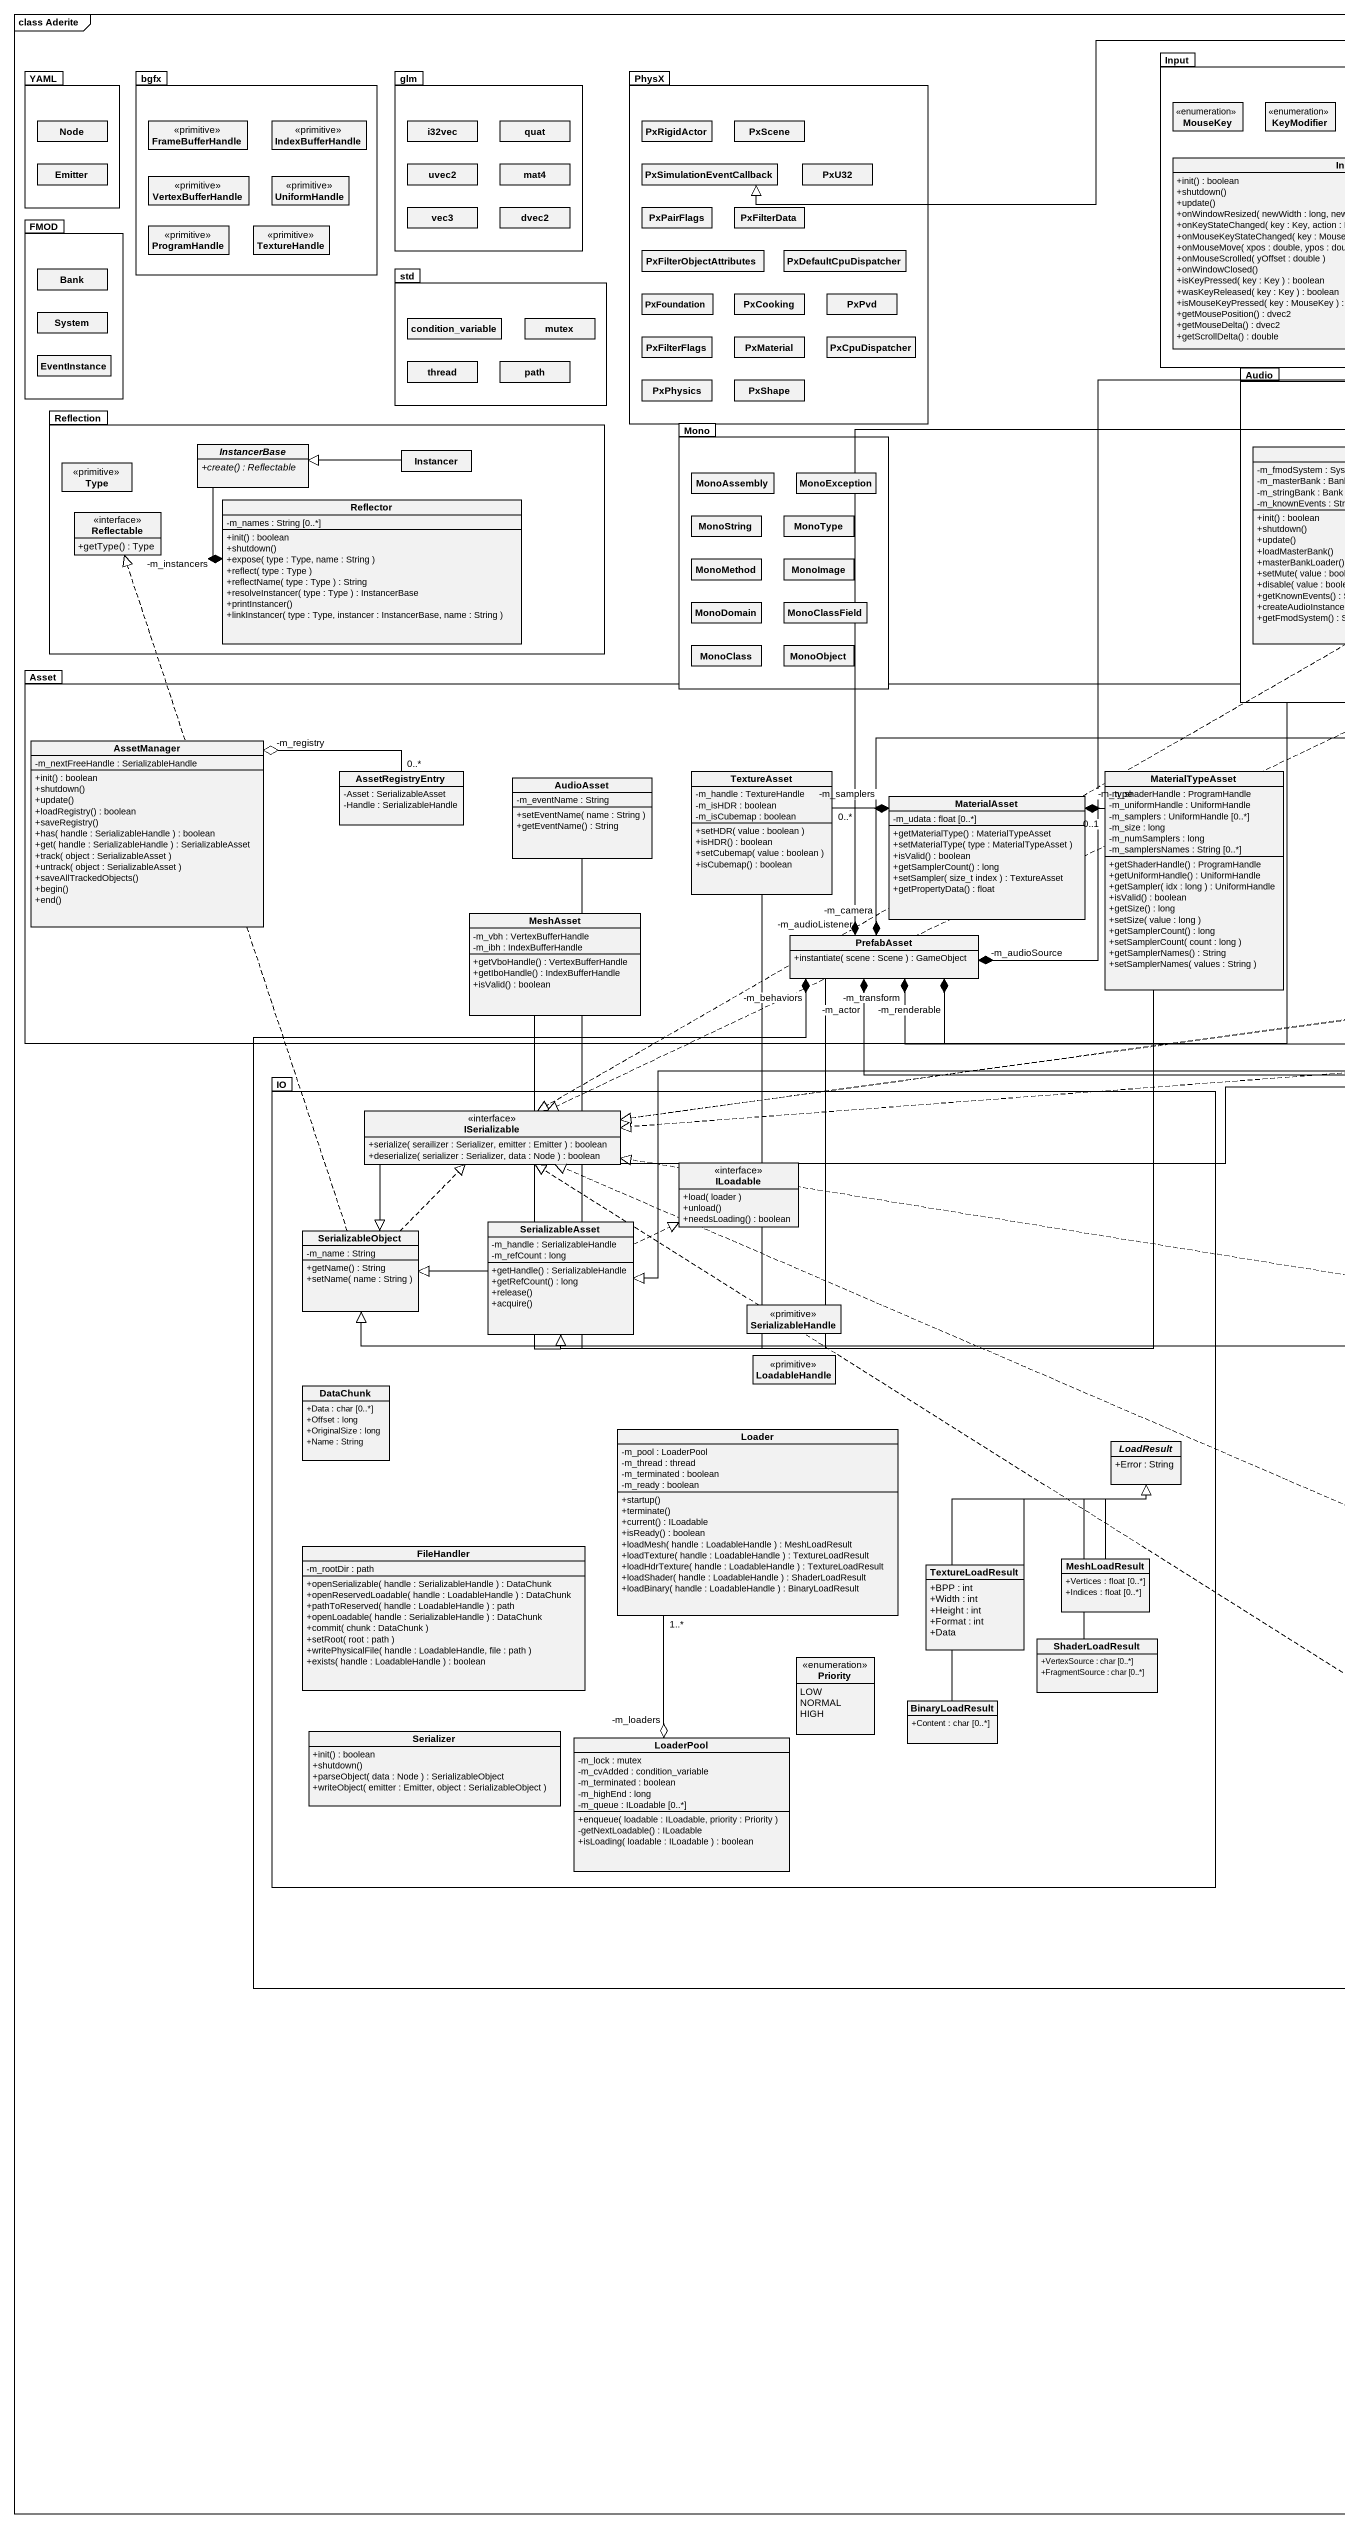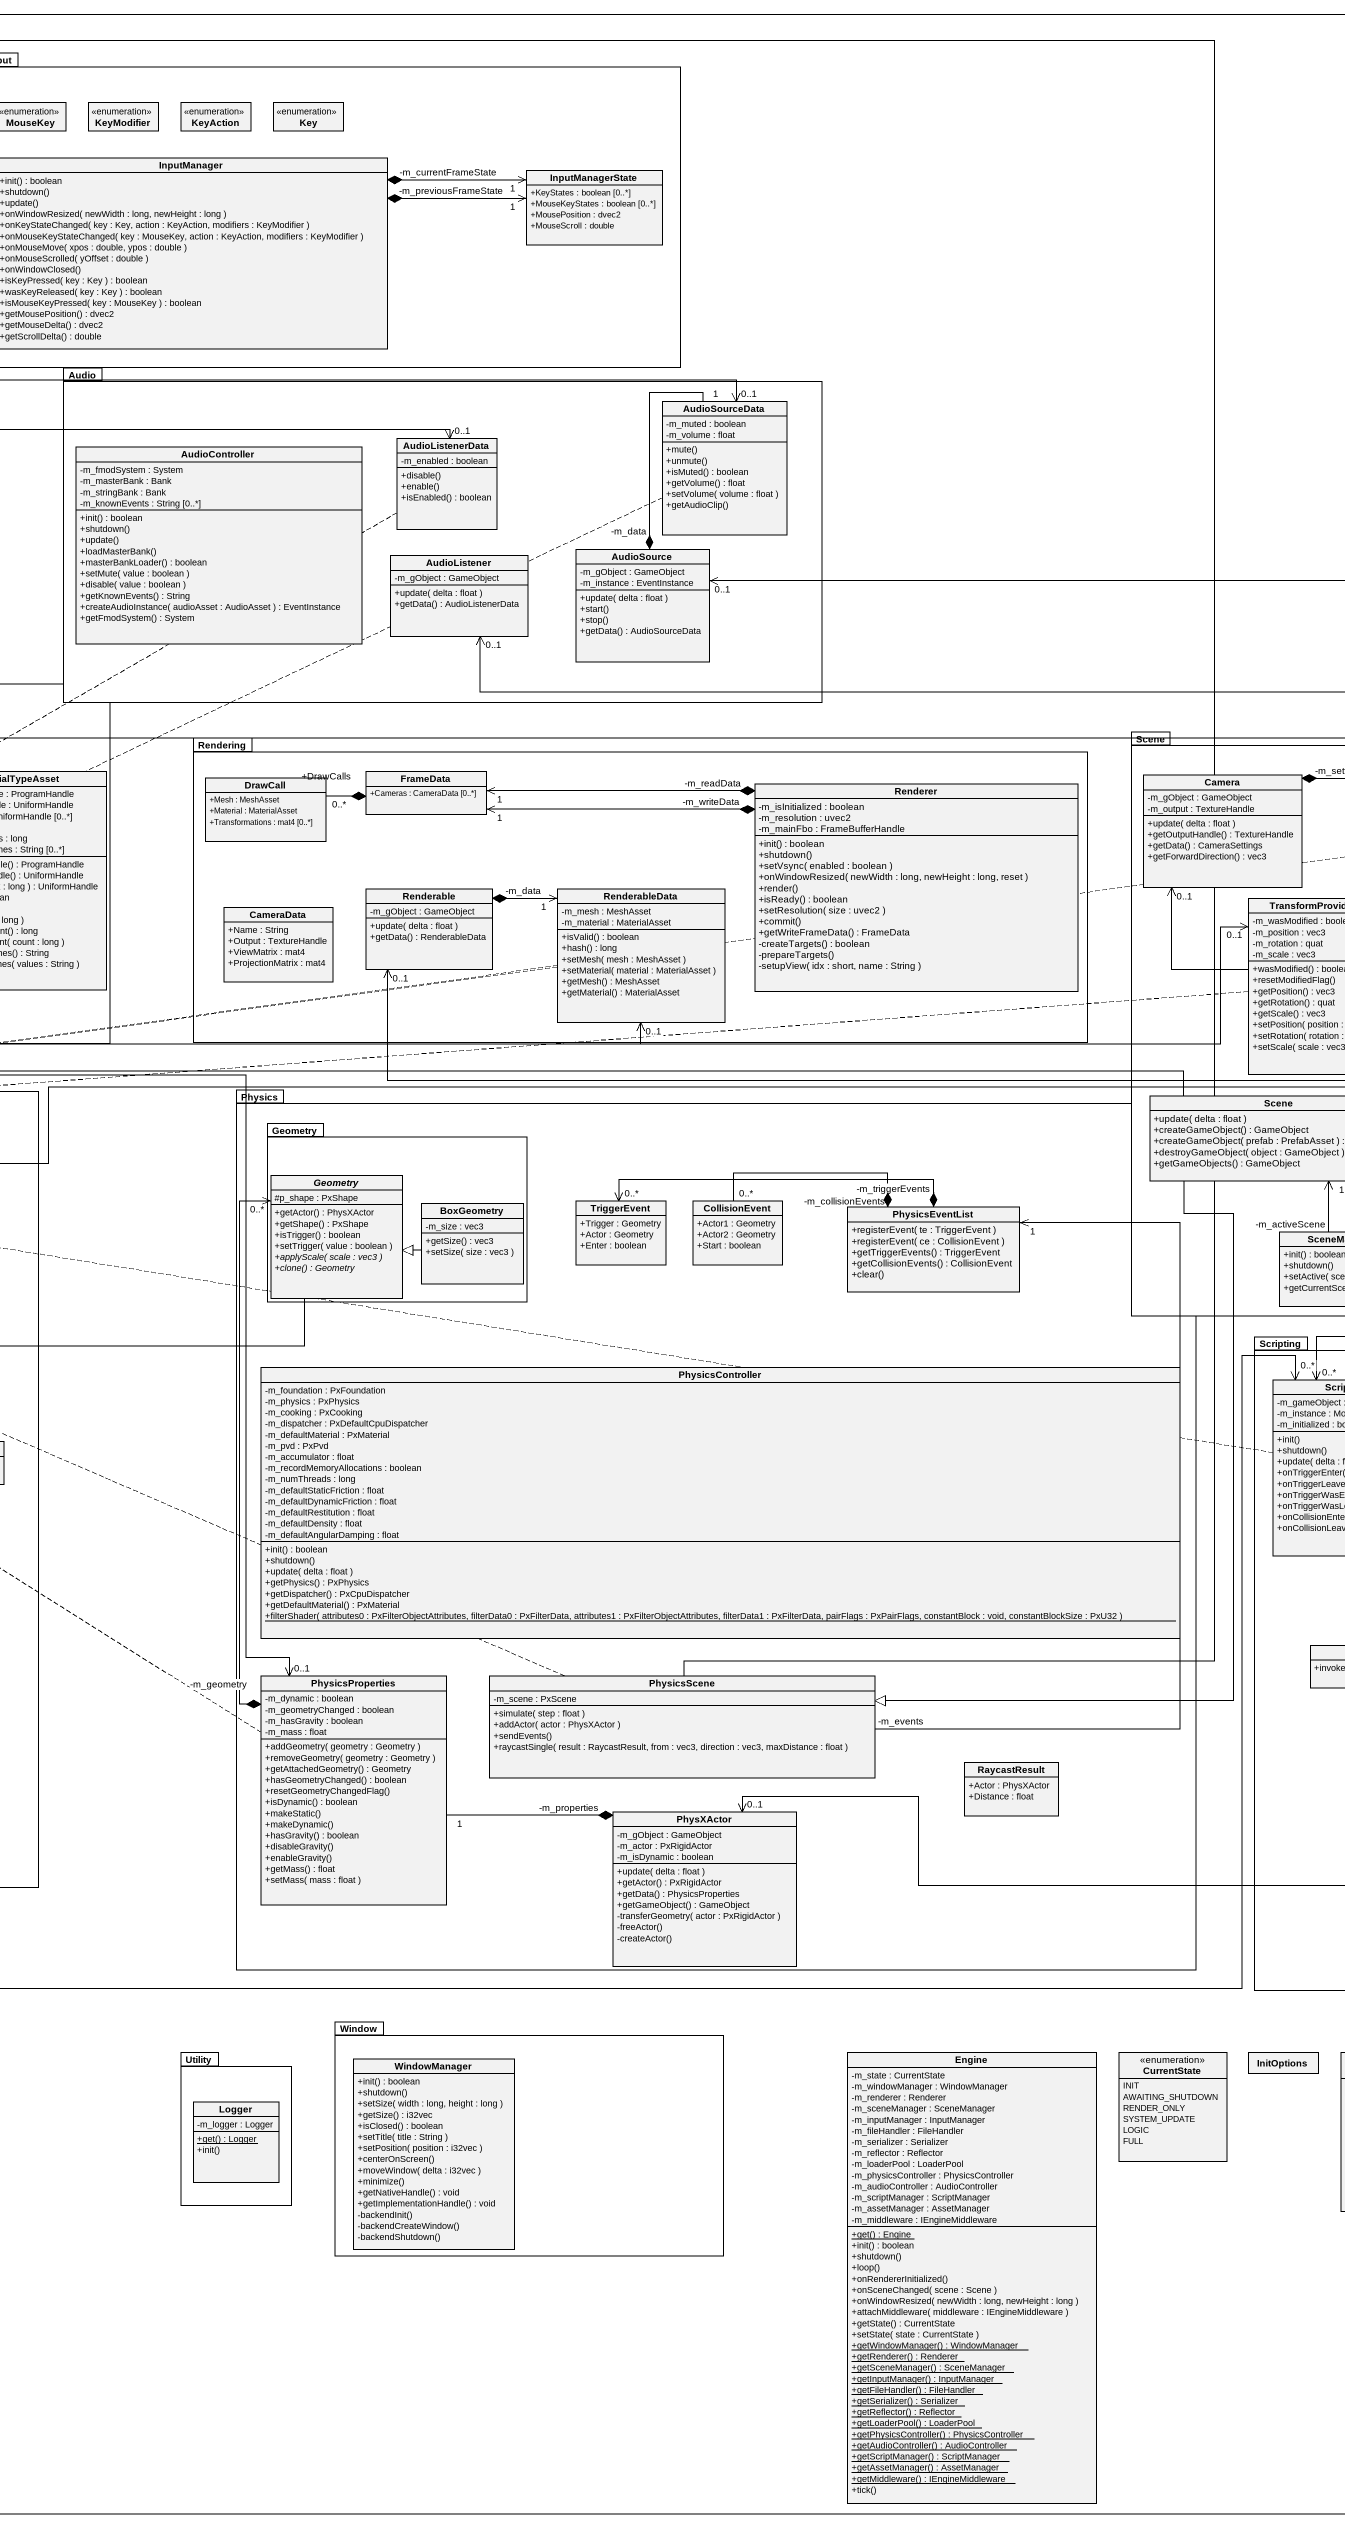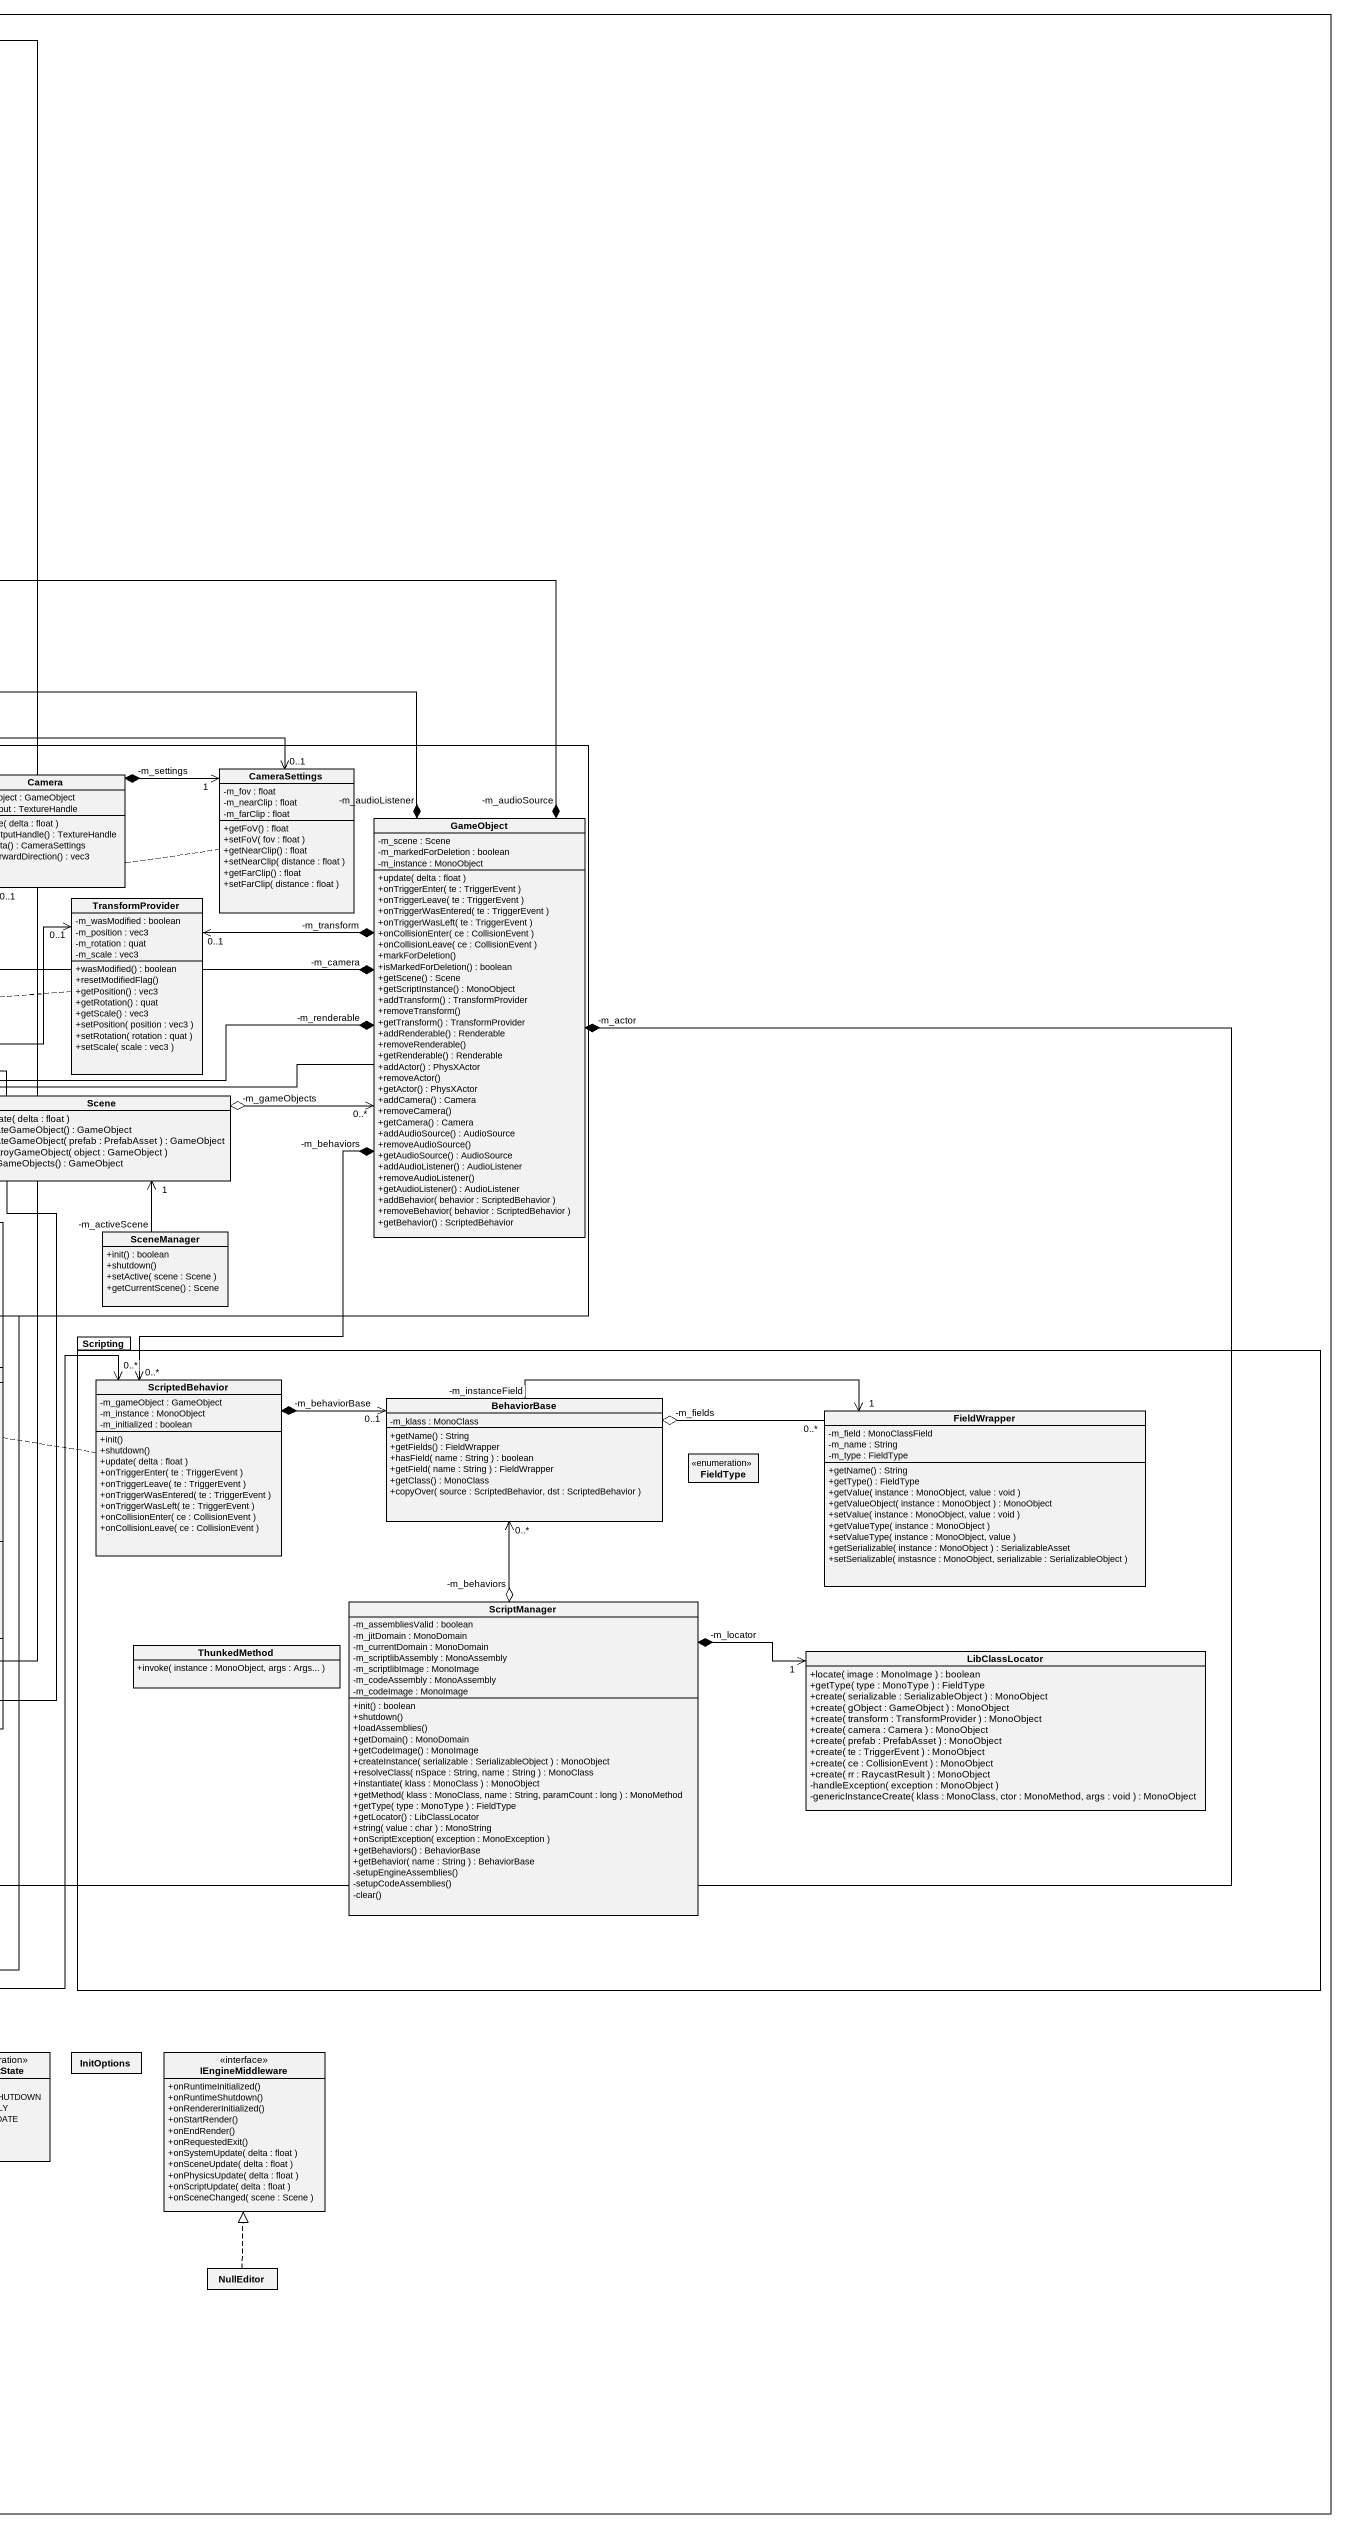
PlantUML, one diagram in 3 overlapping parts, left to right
@startuml
mainframe class Aderite
hide circle
hide empty members
skinparam classAttributeIconSize 0
package Input {
  enum MouseKey
  enum KeyModifier
  enum KeyAction
  enum Key
  class InputManager {
    +init() : boolean
    +shutdown()
    +update()
    +onWindowResized( newWidth : long, newHeight : long )
    +onKeyStateChanged( key : Key, action : KeyAction, modifiers : KeyModifier )
    +onMouseKeyStateChanged( key : MouseKey, action : KeyAction, modifiers : KeyModifier )
    +onMouseMove( xpos : double, ypos : double )
    +onMouseScrolled( yOffset : double )
    +onWindowClosed()
    +isKeyPressed( key : Key ) : boolean
    +wasKeyReleased( key : Key ) : boolean
    +isMouseKeyPressed( key : MouseKey ) : boolean
    +getMousePosition() : dvec2
    +getMouseDelta() : dvec2
    +getScrollDelta() : double
  }
  class InputManagerState {
    +KeyStates : boolean [0..*]
    +MouseKeyStates : boolean [0..*]
    +MousePosition : dvec2
    +MouseScroll : double
  }
}
package YAML {
  class "Node" as Node_
  class Emitter
}
package bgfx {
  class FrameBufferHandle <<primitive>>
  class IndexBufferHandle <<primitive>>
  class VertexBufferHandle <<primitive>>
  class UniformHandle <<primitive>>
  class ProgramHandle <<primitive>>
  class TextureHandle <<primitive>>
}
package glm {
  class i32vec
  class quat
  class uvec2
  class mat4
  class vec3
  class dvec2
}
package PhysX {
  class PxRigidActor
  class PxScene
  class PxSimulationEventCallback
  class PxU32
  class PxPairFlags
  class PxFilterData
  class PxFilterObjectAttributes
  class PxDefaultCpuDispatcher
  class PxFoundation
  class PxCooking
  class PxPvd
  class PxFilterFlags
  class PxMaterial
  class PxCpuDispatcher
  class PxPhysics
  class PxShape
}
package FMOD {
  class Bank
  class System
  class EventInstance
}
package std {
  class condition_variable
  class mutex
  class thread
  class path
}
package Audio {
  class AudioSourceData {
    -m_muted : boolean
    -m_volume : float
    +mute()
    +unmute()
    +isMuted() : boolean
    +getVolume() : float
    +setVolume( volume : float )
    +getAudioClip()
  }
  class AudioController {
    -m_fmodSystem : System
    -m_masterBank : Bank
    -m_stringBank : Bank
    -m_knownEvents : String [0..*]
    +init() : boolean
    +shutdown()
    +update()
    +loadMasterBank()
    +masterBankLoader() : boolean
    +setMute( value : boolean )
    +disable( value : boolean )
    +getKnownEvents() : String
    +createAudioInstance( audioAsset : AudioAsset ) : EventInstance
    +getFmodSystem() : System
  }
  class AudioListenerData {
    -m_enabled : boolean
    +disable()
    +enable()
    +isEnabled() : boolean
  }
  class AudioListener {
    -m_gObject : GameObject
    +update( delta : float )
    +getData() : AudioListenerData
  }
  class AudioSource {
    -m_gObject : GameObject
    -m_instance : EventInstance
    +update( delta : float )
    +start()
    +stop()
    +getData() : AudioSourceData
  }
}
package Reflection {
  abstract class InstancerBase {
    {abstract} +create() : Reflectable
  }
  class Instancer
  class Type <<primitive>>
  interface Reflectable {
    +getType() : Type
  }
  class Reflector {
    -m_names : String [0..*]
    +init() : boolean
    +shutdown()
    +expose( type : Type, name : String )
    +reflect( type : Type )
    +reflectName( type : Type ) : String
    +resolveInstancer( type : Type ) : InstancerBase
    +printInstancer()
    +linkInstancer( type : Type, instancer : InstancerBase, name : String )
  }
}
package Mono {
  class MonoAssembly
  class MonoException
  class MonoString
  class MonoType
  class MonoMethod
  class MonoImage
  class MonoDomain
  class MonoClassField
  class MonoClass
  class MonoObject
}
package Asset {
  class AssetManager {
    -m_nextFreeHandle : SerializableHandle
    +init() : boolean
    +shutdown()
    +update()
    +loadRegistry() : boolean
    +saveRegistry()
    +has( handle : SerializableHandle ) : boolean
    +get( handle : SerializableHandle ) : SerializableAsset
    +track( object : SerializableAsset )
    +untrack( object : SerializableAsset )
    +saveAllTrackedObjects()
    +begin()
    +end()
  }
  class AssetRegistryEntry {
    -Asset : SerializableAsset
    -Handle : SerializableHandle
  }
  class TextureAsset {
    -m_handle : TextureHandle
    -m_isHDR : boolean
    -m_isCubemap : boolean
    +setHDR( value : boolean )
    +isHDR() : boolean
    +setCubemap( value : boolean )
    +isCubemap() : boolean
  }
  class MaterialTypeAsset {
    -m_shaderHandle : ProgramHandle
    -m_uniformHandle : UniformHandle
    -m_samplers : UniformHandle [0..*]
    -m_size : long
    -m_numSamplers : long
    -m_samplersNames : String [0..*]
    +getShaderHandle() : ProgramHandle
    +getUniformHandle() : UniformHandle
    +getSampler( idx : long ) : UniformHandle
    +isValid() : boolean
    +getSize() : long
    +setSize( value : long )
    +getSamplerCount() : long
    +setSamplerCount( count : long )
    +getSamplerNames() : String
    +setSamplerNames( values : String )
  }
  class AudioAsset {
    -m_eventName : String
    +setEventName( name : String )
    +getEventName() : String
  }
  class MaterialAsset {
    -m_udata : float [0..*]
    +getMaterialType() : MaterialTypeAsset
    +setMaterialType( type : MaterialTypeAsset )
    +isValid() : boolean
    +getSamplerCount() : long
    +setSampler( size_t index ) : TextureAsset
    +getPropertyData() : float
  }
  class MeshAsset {
    -m_vbh : VertexBufferHandle
    -m_ibh : IndexBufferHandle
    +getVboHandle() : VertexBufferHandle
    +getIboHandle() : IndexBufferHandle
    +isValid() : boolean
  }
  class PrefabAsset {
    +instantiate( scene : Scene ) : GameObject
  }
}
package Scene {
  class CameraSettings {
    -m_fov : float
    -m_nearClip : float
    -m_farClip : float
    +getFoV() : float
    +setFoV( fov : float )
    +getNearClip() : float
    +setNearClip( distance : float )
    +getFarClip() : float
    +setFarClip( distance : float )
  }
  class Camera {
    -m_gObject : GameObject
    -m_output : TextureHandle
    +update( delta : float )
    +getOutputHandle() : TextureHandle
    +getData() : CameraSettings
    +getForwardDirection() : vec3
  }
  class GameObject {
    -m_scene : Scene
    -m_markedForDeletion : boolean
    -m_instance : MonoObject
    +update( delta : float )
    +onTriggerEnter( te : TriggerEvent )
    +onTriggerLeave( te : TriggerEvent )
    +onTriggerWasEntered( te : TriggerEvent )
    +onTriggerWasLeft( te : TriggerEvent )
    +onCollisionEnter( ce : CollisionEvent )
    +onCollisionLeave( ce : CollisionEvent )
    +markForDeletion()
    +isMarkedForDeletion() : boolean
    +getScene() : Scene
    +getScriptInstance() : MonoObject
    +addTransform() : TransformProvider
    +removeTransform()
    +getTransform() : TransformProvider
    +addRenderable() : Renderable
    +removeRenderable()
    +getRenderable() : Renderable
    +addActor() : PhysXActor
    +removeActor()
    +getActor() : PhysXActor
    +addCamera() : Camera
    +removeCamera()
    +getCamera() : Camera
    +addAudioSource() : AudioSource
    +removeAudioSource()
    +getAudioSource() : AudioSource
    +addAudioListener() : AudioListener
    +removeAudioListener()
    +getAudioListener() : AudioListener
    +addBehavior( behavior : ScriptedBehavior )
    +removeBehavior( behavior : ScriptedBehavior )
    +getBehavior() : ScriptedBehavior
  }
  class TransformProvider {
    -m_wasModified : boolean
    -m_position : vec3
    -m_rotation : quat
    -m_scale : vec3
    +wasModified() : boolean
    +resetModifiedFlag()
    +getPosition() : vec3
    +getRotation() : quat
    +getScale() : vec3
    +setPosition( position : vec3 )
    +setRotation( rotation : quat )
    +setScale( scale : vec3 )
  }
  class "Scene" as Scene_2 {
    +update( delta : float )
    +createGameObject() : GameObject
    +createGameObject( prefab : PrefabAsset ) : GameObject
    +destroyGameObject( object : GameObject )
    +getGameObjects() : GameObject
  }
  class SceneManager {
    +init() : boolean
    +shutdown()
    +setActive( scene : Scene )
    +getCurrentScene() : Scene
  }
}
package Rendering {
  class FrameData {
    +Cameras : CameraData [0..*]
  }
  class DrawCall {
    +Mesh : MeshAsset
    +Material : MaterialAsset
    +Transformations : mat4 [0..*]
  }
  class Renderer {
    -m_isInitialized : boolean
    -m_resolution : uvec2
    -m_mainFbo : FrameBufferHandle
    +init() : boolean
    +shutdown()
    +setVsync( enabled : boolean )
    +onWindowResized( newWidth : long, newHeight : long, reset )
    +render()
    +isReady() : boolean
    +setResolution( size : uvec2 )
    +commit()
    +getWriteFrameData() : FrameData
    -createTargets() : boolean
    -prepareTargets()
    -setupView( idx : short, name : String )
  }
  class Renderable {
    -m_gObject : GameObject
    +update( delta : float )
    +getData() : RenderableData
  }
  class RenderableData {
    -m_mesh : MeshAsset
    -m_material : MaterialAsset
    +isValid() : boolean
    +hash() : long
    +setMesh( mesh : MeshAsset )
    +setMaterial( material : MaterialAsset )
    +getMesh() : MeshAsset
    +getMaterial() : MaterialAsset
  }
  class CameraData {
    +Name : String
    +Output : TextureHandle
    +ViewMatrix : mat4
    +ProjectionMatrix : mat4
  }
}
package IO {
  interface ISerializable {
    +serialize( serailizer : Serializer, emitter : Emitter ) : boolean
    +deserialize( serializer : Serializer, data : Node ) : boolean
  }
  interface ILoadable {
    +load( loader )
    +unload()
    +needsLoading() : boolean
  }
  class SerializableObject {
    -m_name : String
    +getName() : String
    +setName( name : String )
  }
  class SerializableAsset {
    -m_handle : SerializableHandle
    -m_refCount : long
    +getHandle() : SerializableHandle
    +getRefCount() : long
    +release()
    +acquire()
  }
  class SerializableHandle <<primitive>>
  class LoadableHandle <<primitive>>
  class DataChunk {
    +Data : char [0..*]
    +Offset : long
    +OriginalSize : long
    +Name : String
  }
  class Loader {
    -m_pool : LoaderPool
    -m_thread : thread
    -m_terminated : boolean
    -m_ready : boolean
    +startup()
    +terminate()
    +current() : ILoadable
    +isReady() : boolean
    +loadMesh( handle : LoadableHandle ) : MeshLoadResult
    +loadTexture( handle : LoadableHandle ) : TextureLoadResult
    +loadHdrTexture( handle : LoadableHandle ) : TextureLoadResult
    +loadShader( handle : LoadableHandle ) : ShaderLoadResult
    +loadBinary( handle : LoadableHandle ) : BinaryLoadResult
  }
  abstract class LoadResult {
    +Error : String
  }
  class FileHandler {
    -m_rootDir : path
    +openSerializable( handle : SerializableHandle ) : DataChunk
    +openReservedLoadable( handle : LoadableHandle ) : DataChunk
    +pathToReserved( handle : LoadableHandle ) : path
    +openLoadable( handle : SerializableHandle ) : DataChunk
    +commit( chunk : DataChunk )
    +setRoot( root : path )
    +writePhysicalFile( handle : LoadableHandle, file : path )
    +exists( handle : LoadableHandle ) : boolean
  }
  class TextureLoadResult {
    +BPP : int
    +Width : int
    +Height : int
    +Format : int
    +Data
  }
  class MeshLoadResult {
    +Vertices : float [0..*]
    +Indices : float [0..*]
  }
  class ShaderLoadResult {
    +VertexSource : char [0..*]
    +FragmentSource : char [0..*]
  }
  enum Priority {
    LOW
    NORMAL
    HIGH
  }
  class BinaryLoadResult {
    +Content : char [0..*]
  }
  class Serializer {
    +init() : boolean
    +shutdown()
    +parseObject( data : Node ) : SerializableObject
    +writeObject( emitter : Emitter, object : SerializableObject )
  }
  class LoaderPool {
    -m_lock : mutex
    -m_cvAdded : condition_variable
    -m_terminated : boolean
    -m_highEnd : long
    -m_queue : ILoadable [0..*]
    +enqueue( loadable : ILoadable, priority : Priority )
    -getNextLoadable() : ILoadable
    +isLoading( loadable : ILoadable ) : boolean
  }
}
package Physics {
  package Geometry {
    abstract class "Geometry" as Geometry_2 {
      #p_shape : PxShape
      +getActor() : PhysXActor
      +getShape() : PxShape
      +isTrigger() : boolean
      +setTrigger( value : boolean )
      {abstract} +applyScale( scale : vec3 )
      {abstract} +clone() : Geometry
    }
    class BoxGeometry {
      -m_size : vec3
      +getSize() : vec3
      +setSize( size : vec3 )
    }
  }
  class TriggerEvent {
    +Trigger : Geometry
    +Actor : Geometry
    +Enter : boolean
  }
  class CollisionEvent {
    +Actor1 : Geometry
    +Actor2 : Geometry
    +Start : boolean
  }
  class PhysicsEventList {
    +registerEvent( te : TriggerEvent )
    +registerEvent( ce : CollisionEvent )
    +getTriggerEvents() : TriggerEvent
    +getCollisionEvents() : CollisionEvent
    +clear()
  }
  class PhysicsController {
    -m_foundation : PxFoundation
    -m_physics : PxPhysics
    -m_cooking : PxCooking
    -m_dispatcher : PxDefaultCpuDispatcher
    -m_defaultMaterial : PxMaterial
    -m_pvd : PxPvd
    -m_accumulator : float
    -m_recordMemoryAllocations : boolean
    -m_numThreads : long
    -m_defaultStaticFriction : float
    -m_defaultDynamicFriction : float
    -m_defaultRestitution : float
    -m_defaultDensity : float
    -m_defaultAngularDamping : float
    +init() : boolean
    +shutdown()
    +update( delta : float )
    +getPhysics() : PxPhysics
    +getDispatcher() : PxCpuDispatcher
    +getDefaultMaterial() : PxMaterial
    {static} +filterShader( attributes0 : PxFilterObjectAttributes, filterData0 : PxFilterData, attributes1 : PxFilterObjectAttributes, filterData1 : PxFilterData, pairFlags : PxPairFlags, constantBlock : void, constantBlockSize : PxU32 )
  }
  class PhysicsProperties {
    -m_dynamic : boolean
    -m_geometryChanged : boolean
    -m_hasGravity : boolean
    -m_mass : float
    +addGeometry( geometry : Geometry )
    +removeGeometry( geometry : Geometry )
    +getAttachedGeometry() : Geometry
    +hasGeometryChanged() : boolean
    +resetGeometryChangedFlag()
    +isDynamic() : boolean
    +makeStatic()
    +makeDynamic()
    +hasGravity() : boolean
    +disableGravity()
    +enableGravity()
    +getMass() : float
    +setMass( mass : float )
  }
  class PhysicsScene {
    -m_scene : PxScene
    +simulate( step : float )
    +addActor( actor : PhysXActor )
    +sendEvents()
    +raycastSingle( result : RaycastResult, from : vec3, direction : vec3, maxDistance : float )
  }
  class RaycastResult {
    +Actor : PhysXActor
    +Distance : float
  }
  class PhysXActor {
    -m_gObject : GameObject
    -m_actor : PxRigidActor
    -m_isDynamic : boolean
    +update( delta : float )
    +getActor() : PxRigidActor
    +getData() : PhysicsProperties
    +getGameObject() : GameObject
    -transferGeometry( actor : PxRigidActor )
    -freeActor()
    -createActor()
  }
}
package Scripting {
  class ScriptedBehavior {
    -m_gameObject : GameObject
    -m_instance : MonoObject
    -m_initialized : boolean
    +init()
    +shutdown()
    +update( delta : float )
    +onTriggerEnter( te : TriggerEvent )
    +onTriggerLeave( te : TriggerEvent )
    +onTriggerWasEntered( te : TriggerEvent )
    +onTriggerWasLeft( te : TriggerEvent )
    +onCollisionEnter( ce : CollisionEvent )
    +onCollisionLeave( ce : CollisionEvent )
  }
  class BehaviorBase {
    -m_klass : MonoClass
    +getName() : String
    +getFields() : FieldWrapper
    +hasField( name : String ) : boolean
    +getField( name : String ) : FieldWrapper
    +getClass() : MonoClass
    +copyOver( source : ScriptedBehavior, dst : ScriptedBehavior )
  }
  class FieldWrapper {
    -m_field : MonoClassField
    -m_name : String
    -m_type : FieldType
    +getName() : String
    +getType() : FieldType
    +getValue( instance : MonoObject, value : void )
    +getValueObject( instance : MonoObject ) : MonoObject
    +setValue( instance : MonoObject, value : void )
    +getValueType( instance : MonoObject )
    +setValueType( instance : MonoObject, value )
    +getSerializable( instance : MonoObject ) : SerializableAsset
    +setSerializable( instasnce : MonoObject, serializable : SerializableObject )
  }
  enum FieldType
  class ScriptManager {
    -m_assembliesValid : boolean
    -m_jitDomain : MonoDomain
    -m_currentDomain : MonoDomain
    -m_scriptlibAssembly : MonoAssembly
    -m_scriptlibImage : MonoImage
    -m_codeAssembly : MonoAssembly
    -m_codeImage : MonoImage
    +init() : boolean
    +shutdown()
    +loadAssemblies()
    +getDomain() : MonoDomain
    +getCodeImage() : MonoImage
    +createInstance( serializable : SerializableObject ) : MonoObject
    +resolveClass( nSpace : String, name : String ) : MonoClass
    +instantiate( klass : MonoClass ) : MonoObject
    +getMethod( klass : MonoClass, name : String, paramCount : long ) : MonoMethod
    +getType( type : MonoType ) : FieldType
    +getLocator() : LibClassLocator
    +string( value : char ) : MonoString
    +onScriptException( exception : MonoException )
    +getBehaviors() : BehaviorBase
    +getBehavior( name : String ) : BehaviorBase
    -setupEngineAssemblies()
    -setupCodeAssemblies()
    -clear()
  }
  class ThunkedMethod {
    +invoke( instance : MonoObject, args : Args... )
  }
  class LibClassLocator {
    +locate( image : MonoImage ) : boolean
    +getType( type : MonoType ) : FieldType
    +create( serializable : SerializableObject ) : MonoObject
    +create( gObject : GameObject ) : MonoObject
    +create( transform : TransformProvider ) : MonoObject
    +create( camera : Camera ) : MonoObject
    +create( prefab : PrefabAsset ) : MonoObject
    +create( te : TriggerEvent ) : MonoObject
    +create( ce : CollisionEvent ) : MonoObject
    +create( rr : RaycastResult ) : MonoObject
    -handleException( exception : MonoObject )
    -genericInstanceCreate( klass : MonoClass, ctor : MonoMethod, args : void ) : MonoObject
  }
}
package Window {
  class WindowManager {
    +init() : boolean
    +shutdown()
    +setSize( width : long, height : long )
    +getSize() : i32vec
    +isClosed() : boolean
    +setTitle( title : String )
    +setPosition( position : i32vec )
    +centerOnScreen()
    +moveWindow( delta : i32vec )
    +minimize()
    +getNativeHandle() : void
    +getImplementationHandle() : void
    -backendInit()
    -backendCreateWindow()
    -backendShutdown()
  }
}
package Utility {
  class Logger {
    -m_logger : Logger
    {static} +get() : Logger
    +init()
  }
}
class Engine {
  -m_state : CurrentState
  -m_windowManager : WindowManager
  -m_renderer : Renderer
  -m_sceneManager : SceneManager
  -m_inputManager : InputManager
  -m_fileHandler : FileHandler
  -m_serializer : Serializer
  -m_reflector : Reflector
  -m_loaderPool : LoaderPool
  -m_physicsController : PhysicsController
  -m_audioController : AudioController
  -m_scriptManager : ScriptManager
  -m_assetManager : AssetManager
  -m_middleware : IEngineMiddleware
  {static} +get() : Engine
  +init() : boolean
  +shutdown()
  +loop()
  +onRendererInitialized()
  +onSceneChanged( scene : Scene )
  +onWindowResized( newWidth : long, newHeight : long )
  +attachMiddleware( middleware : IEngineMiddleware )
  +getState() : CurrentState
  +setState( state : CurrentState )
  {static} +getWindowManager() : WindowManager
  {static} +getRenderer() : Renderer
  {static} +getSceneManager() : SceneManager
  {static} +getInputManager() : InputManager
  {static} +getFileHandler() : FileHandler
  {static} +getSerializer() : Serializer
  {static} +getReflector() : Reflector
  {static} +getLoaderPool() : LoaderPool
  {static} +getPhysicsController() : PhysicsController
  {static} +getAudioController() : AudioController
  {static} +getScriptManager() : ScriptManager
  {static} +getAssetManager() : AssetManager
  {static} +getMiddleware() : IEngineMiddleware
  +tick()
}
enum CurrentState {
  INIT
  AWAITING_SHUTDOWN
  RENDER_ONLY
  SYSTEM_UPDATE
  LOGIC
  FULL
}
class InitOptions
interface IEngineMiddleware {
  +onRuntimeInitialized()
  +onRuntimeShutdown()
  +onRendererInitialized()
  +onStartRender()
  +onEndRender()
  +onRequestedExit()
  +onSystemUpdate( delta : float )
  +onSceneUpdate( delta : float )
  +onPhysicsUpdate( delta : float )
  +onScriptUpdate( delta : float )
  +onSceneChanged( scene : Scene )
}
class NullEditor
InputManager "-m_currentFrameState" *-right-> "1" InputManagerState
InputManager "-m_previousFrameState" *-right-> "1" InputManagerState
AudioSourceData .left.|> ISerializable
Instancer -left-|> InstancerBase
AudioListenerData .left.|> ISerializable
Reflector "-m_instancers" *-up- InstancerBase
AudioSource "-m_data" *-up- "1" AudioSourceData
AssetManager "-m_registry" o-right- "0..*" AssetRegistryEntry
TextureAsset --|> SerializableAsset
MaterialTypeAsset --|> SerializableAsset
FrameData "+DrawCalls" *-left- "0..*" DrawCall
CameraSettings .left.|> ISerializable
CameraSettings .left.|> ISerializable
AudioAsset --|> SerializableAsset
MaterialAsset "-m_samplers" *-left- "0..*" TextureAsset
MaterialAsset "-m_type" *-right- "0..1" MaterialTypeAsset
Renderer "-m_readData" *-left-> "1" FrameData
Renderer "-m_writeData" *-left-> "1" FrameData
Camera "-m_settings" *-right-> "1" CameraSettings
GameObject "-m_audioListener" *-left-> "0..1" AudioListener
GameObject "-m_audioSource" *-left-> "0..1" AudioSource
GameObject "-m_camera" *-left-> "0..1" Camera
GameObject "-m_renderable" *-left-> "0..1" Renderable
GameObject "-m_transform" *-left-> "0..1" TransformProvider
GameObject -left-|> SerializableObject
GameObject "-m_behaviors" *--> "0..*" ScriptedBehavior
GameObject "-m_actor" *--> "0..1" PhysXActor
Renderable "-m_data" *-right-> "1" RenderableData
RenderableData .left.|> ISerializable
RenderableData .left.|> ISerializable
MeshAsset --|> SerializableAsset
TransformProvider .left.|> ISerializable
PrefabAsset "-m_audioSource" *-right-> "0..1" AudioSourceData
PrefabAsset "-m_audioListener" *-up-> "0..1" AudioListenerData
PrefabAsset "-m_camera" *-right-> "0..1" CameraSettings
PrefabAsset "-m_renderable" *-right-> "0..1" RenderableData
PrefabAsset "-m_transform" *-right-> "0..1" TransformProvider
PrefabAsset --|> SerializableAsset
PrefabAsset "-m_behaviors" *-right-> "0..*" ScriptedBehavior
PrefabAsset "-m_actor" *--> "0..1" PhysicsProperties
Scene_2 "-m_gameObjects" o-right-> "0..*" GameObject
Scene_2 -left-|> SerializableAsset
Scene_2 --|> PhysicsScene
Geometry_2 -left-|> SerializableObject
BoxGeometry -left-|> Geometry_2
PhysicsEventList "-m_triggerEvents" *-left-> "0..*" TriggerEvent
PhysicsEventList "-m_collisionEvents" *-left- "0..*" CollisionEvent
SerializableObject .up.|> Reflectable
SerializableObject .up.|> ISerializable
SerializableAsset .right.|> ILoadable
SerializableAsset -left-|> SerializableObject
SceneManager "-m_activeScene" -up-> "1" Scene_2
ScriptedBehavior .left.|> ISerializable
ScriptedBehavior "-m_behaviorBase" *-right-> "0..1" BehaviorBase
BehaviorBase "-m_instanceField" -right-> "1" FieldWrapper
BehaviorBase "-m_fields" o-right- "0..*" FieldWrapper
TextureLoadResult -up-|> LoadResult
MeshLoadResult -up-|> LoadResult
ScriptManager "-m_behaviors" o-up-> "0..*" BehaviorBase
ScriptManager "-m_locator" *-right-> "1" LibClassLocator
ShaderLoadResult -up-|> LoadResult
PhysicsProperties .up.|> ISerializable
PhysicsProperties "-m_geometry" *-up-> "0..*" Geometry_2
PhysicsScene -up-|> PxSimulationEventCallback
PhysicsScene .left.|> ISerializable
PhysicsScene "-m_events" -up-> "1" PhysicsEventList
BinaryLoadResult -up-|> LoadResult
LoaderPool "-m_loaders" o-up- "1..*" Loader
PhysXActor "-m_properties" *-left- "1" PhysicsProperties
NullEditor .up.|> IEngineMiddleware
@enduml
